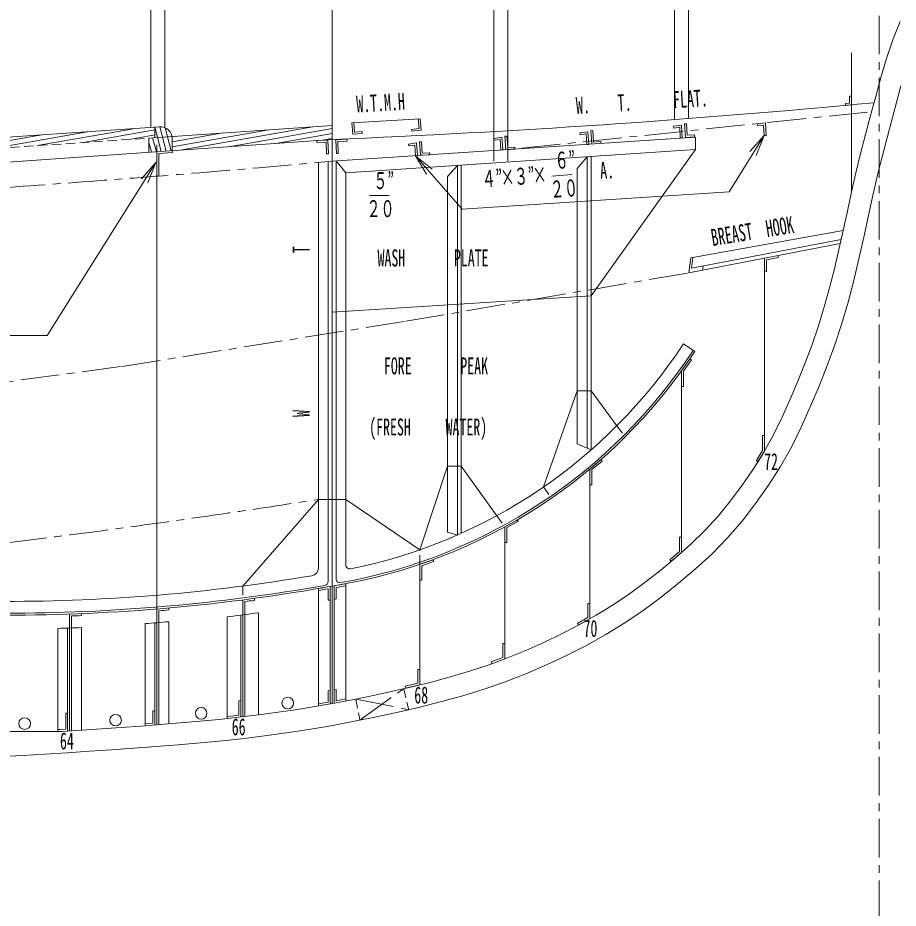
# Model space of a CAD drawing. Units: millimetres, scale not verified. Extents: x -28536 to 28536, y -20184 to 20184.
# Drawn here: x 15556 to 21257, y -245 to 5521 of the extents above; entities that cross this region are included whole.
import ezdxf
from ezdxf.enums import TextEntityAlignment as Align

# ---------------------------------------------------------------- set-up
doc = ezdxf.new("R2010")
doc.units = ezdxf.units.MM
doc.header["$LTSCALE"] = 50
doc.linetypes.add('CHAIN1', pattern=[8, 5, -1, 1, -1])
doc.linetypes.add('DASHED1', pattern=[1.8, 1.2, -0.6])
for name, color, linetype, lineweight in [('0-0_0', 3, 'Continuous', 18), ('0-1_芯', 4, 'CHAIN1', 18), ('0-2_寸法', 2, 'Continuous', 18)]:
    doc.layers.add(name, color=color, linetype=linetype, lineweight=lineweight)
doc.styles.add('ＭＳ ゴシック', font='')
doc.styles.get('ＭＳ ゴシック').set_extended_font_data('MS Gothic')

msp = doc.modelspace()

# ---------------------------------------------------------------- linework, layer by layer
at = {"layer": '0-0_0'}
for p, q in [((17591.45, 6747.6), (17591.45, 1080.35)), ((19808.83, 6756.26), (19808.83, 4861.32)), ((19898.54, 6766.84), (19898.54, 4868.09)), ((18638.6, 6696.57), (18638.6, 4591.68)), ((18728.32, 6703.91), (18728.32, 4591.68)), ((16417.62, 6438.77), (16417.62, 4810.23)), ((16507.34, 6446.12), (16507.34, 4808.98)), ((20954.85, 4393.72), (20954.85, 5294.64)), ((20915, 4966.05), (20916.16, 4953.4)), ((20942.15, 5013.97), (20954.85, 5013.97)), ((20954.85, 4956.95), (20916.16, 4953.4)), ((17718.53, 4840.85), (18160.66, 4866.85)), ((15334.66, 4736.66), (16474.31, 4814.08)), ((15682.1, 4692.71), (16305.38, 4802.61)), ((15979.53, 4712.91), (16443, 4794.64)), ((16403.28, 4741.7), (17591.45, 4822.42)), ((16443, 4811.96), (16443, 4744.4)), ((16485.24, 4655.21), (16443.23, 4811.97)), ((16517.5, 4657.46), (16475.51, 4814.16)), ((16549.77, 4659.72), (16510.08, 4807.85)), ((16555.68, 4685.54), (17169.28, 4793.74)), ((16619.82, 4664.61), (17466.71, 4813.94)), ((16922.76, 4685.79), (17591.45, 4803.7)), ((17731.19, 4841.96), (17736.59, 4779.85)), ((18107.32, 4785.66), (18105.97, 4798.29)), ((19267.13, 4789.33), (19279.8, 4790.17)), ((19267.13, 4789.33), (19272.85, 4702.69)), ((19801.64, 4819.43), (19803.31, 4806.84)), ((19842.06, 4811.98), (19803.31, 4806.84)), ((19845.9, 4743.58), (19842.06, 4811.98)), ((19873.13, 4832.95), (19885.81, 4833.78)), ((19885.81, 4833.78), (19890.69, 4759.81)), ((20346.85, 4821.21), (20345.18, 4833.8)), ((20385.6, 4826.34), (20346.85, 4821.21)), ((20389.44, 4757.94), (20385.6, 4826.34)), ((15304.43, 4572.66), (17591.45, 4732.53)), ((15368.89, 4701.96), (15710.51, 4762.2)), ((15384.66, 4672.5), (16007.94, 4782.4)), ((16276.97, 4733.12), (16443, 4762.4)), ((16403.28, 4741.7), (16403.28, 4649.48)), ((16452.97, 4652.95), (16428.73, 4743.43)), ((16554.76, 4749.86), (16574.4, 4753.33)), ((16555.68, 4717.78), (16871.84, 4773.53)), ((16555.68, 4738.06), (16555.68, 4660.13)), ((17225.7, 4706.97), (17591.45, 4771.46)), ((17528.64, 4728.14), (17591.45, 4739.22)), ((17688.08, 4721.22), (17687.53, 4733.91)), ((17736.59, 4779.85), (17785.39, 4784.09)), ((17786.49, 4771.44), (17785.39, 4784.09)), ((18638.9, 4739.74), (18640.57, 4727.15)), ((18710.4, 4753.25), (18723.07, 4754.08)), ((19195.64, 4775.82), (19197.3, 4763.23)), ((19845.9, 4743.58), (19858.58, 4744.29)), ((19890.69, 4759.81), (19937.13, 4762.88)), ((19937.13, 4762.88), (19937.97, 4750.21)), ((20402.12, 4758.65), (20389.44, 4757.94)), ((16420.7, 4650.7), (16403.28, 4715.73)), ((16456.67, 4697.26), (16456.67, 942.56)), ((17491.82, 4712.84), (17491.28, 4725.53)), ((17551.88, 4715.41), (17491.82, 4712.84)), ((17555.15, 4638.82), (17551.88, 4715.41)), ((17628.01, 4718.66), (17688.08, 4721.22)), ((17631.28, 4642.07), (17628.01, 4718.66)), ((18086.29, 4703.25), (18087.95, 4690.66)), ((18157.78, 4716.76), (18170.45, 4717.6)), ((18774.39, 4683.18), (18775.23, 4670.51)), ((19239.89, 4699.96), (19252.57, 4700.67)), ((19331.13, 4719.26), (19331.97, 4706.59)), ((17567.84, 4639.36), (17555.15, 4638.82)), ((17618.59, 4641.53), (17631.28, 4642.07)), ((17680.35, 4517.3), (19945.06, 4666.82)), ((18130.54, 4627.39), (18143.22, 4628.11)), ((18221.78, 4646.7), (18222.62, 4634.02)), ((18683.16, 4663.88), (18695.84, 4664.59)), ((19178.93, 4545.81), (19242.43, 4620.43)), ((19242.43, 4620.43), (19242.43, 2733.48)), ((19267.83, 4622.11), (19267.83, 2722.23)), ((17502.55, 4585.81), (17502.55, 1957.98)), ((17566.05, 4590), (17566.05, 1870.22)), ((17616.85, 4593.35), (17616.85, 1888)), ((17680.35, 4517.3), (17616.85, 4593.35)), ((18338.55, 4492.28), (18402.05, 4564.95)), ((18402.05, 4564.95), (18402.05, 2171.37)), ((18427.45, 4566.63), (18427.45, 2182.66)), ((17680.35, 4517.3), (17680.35, 1977.57)), ((19178.93, 4545.81), (19178.93, 2761.61)), ((16469.37, 4495.99), (16456.67, 4494.97)), ((18338.55, 4492.28), (18338.55, 2190.84)), ((19918.18, 3898.39), (20887.47, 4085.47)), ((20479.11, 3980.79), (20479.11, 3967.85)), ((19926.4, 3969.51), (19918.18, 3898.39)), ((20391.75, 3963.93), (20391.75, 2715.27)), ((20404.45, 3953.44), (20479.11, 3967.85)), ((20404.45, 3953.44), (20404.45, 3877.43)), ((19993.2, 3912.87), (19990.14, 3886.41)), ((20391.75, 3874.98), (20404.45, 3877.43)), ((19939.82, 3360.06), (19865.5, 3408.85)), ((19854, 3235.38), (19854, 2058.01)), ((20391.75, 2815.3), (20379.05, 2815.3)), ((19178.93, 2761.61), (19267.83, 2722.23)), ((20347.56, 2644.17), (20391.75, 2715.27)), ((19260, 2598.84), (19260, 1628.82)), ((17013.26, 1840.89), (17502.55, 2402.45)), ((18709.27, 2223.89), (18709.27, 1369.47)), ((18338.55, 2190.84), (18402.05, 2171.37)), ((19787.31, 2001.08), (19854, 2058.01)), ((18159.27, 1981.67), (18159.27, 1201.26)), ((17680.74, 1856.27), (17680.74, 1097.13)), ((17502.94, 1824.99), (17502.94, 1064.58)), ((17566.44, 1823.19), (17566.44, 1748.72)), ((17579.14, 1838.35), (17579.14, 1078.16)), ((17604.54, 1842.92), (17604.54, 1082.69)), ((17617.24, 1757.84), (17617.24, 1832.14)), ((17013.26, 1751.25), (17013.26, 994.3)), ((17025.96, 1740.09), (17025.96, 995.81)), ((17088.41, 1748.4), (17088.41, 1761.22)), ((16469.37, 1680.75), (16469.37, 943.53)), ((16532.87, 1686.19), (16532.87, 1698.94)), ((15891.34, 902.42), (15891.34, 1659.18)), ((15904.04, 1647.35), (15904.04, 903.24)), ((15967.54, 1649.76), (15967.54, 1662.46)), ((16911.61, 1641.72), (16911.61, 983.16)), ((17000.56, 1652.75), (17000.56, 992.78)), ((19179.2, 1598.36), (19247.3, 1636.29)), ((19185.38, 1587.26), (19260, 1628.82)), ((15815.14, 1566.91), (15815.14, 899.3)), ((15878.64, 901.59), (15878.64, 1568.85)), ((15967.54, 1572.13), (15967.54, 907.36)), ((16380.47, 1597.46), (16380.47, 936.76)), ((16443.97, 941.6), (16443.97, 1602.42)), ((16532.87, 1609.95), (16532.87, 948.6)), ((19179.2, 1598.36), (19185.38, 1587.26)), ((18607.8, 1331.81), (18727.39, 1376.2)), ((18621.25, 1350.35), (18696.57, 1378.3)), ((18621.25, 1350.35), (18625.67, 1338.45)), ((18064.32, 1191.67), (18146.57, 1211.28)), ((18064.32, 1191.67), (18067.19, 1179.29)), ((18067.19, 1179.29), (18159.27, 1201.26)), ((16987.86, 1098.49), (17000.56, 1100.01)), ((16987.86, 1004.06), (16987.86, 1098.49)), ((16431.27, 1032.11), (16443.97, 1033.63)), ((16431.27, 1032.11), (16431.27, 952.82)), ((16380.47, 948.95), (16431.27, 952.82)), ((-19158.76, 899.3), (15843.33, 899.3))]:
    msp.add_line(p, q, dxfattribs=at)
at = {"layer": '0-0_0', "color": 1, "linetype": 'DASHED1'}
for p, q in [((15417.86, 4674.76), (16403.28, 4741.7)), ((19434.24, 2878.21), (19489.87, 2808.12)), ((18959.93, 2482.56), (19010.39, 2409.37)), ((18657.22, 2296.58), (18709.27, 2223.71)), ((18159.27, 1981.67), (18159.27, 2075.71)), ((17013.26, 1840.89), (17013.26, 1751.25)), ((18055.46, 1176.49), (18087.01, 1040.46)), ((17743.72, 1109.22), (17771.43, 972.49))]:
    msp.add_line(p, q, dxfattribs=at)
at = {"layer": '0-0_0'}
for points in [[(21222.28, 5377.57), (21269.89, 5495.92)], [(18727.39, 1376.2), (18845.44, 1424.55), (18962, 1476.38), (19077.1, 1531.38), (19190.48, 1589.85), (19301.74, 1652.23), (19410.45, 1718.97), (19516.13, 1790.41), (19618.85, 1866.05), (19719.23, 1944.77), (19817.53, 2026.08), (19912.95, 2110.73), (20004.37, 2199.69), (20090.49, 2293.77), (20170.95, 2392.75), (20247.09, 2495.1), (20319.73, 2599.96), (20387.69, 2707.9), (20449.32, 2819.58), (20504.42, 2934.62), (20556.86, 3050.92), (20607.18, 3168.14), (20654.78, 3286.49), (20699.2, 3406.08), (20740.3, 3526.84), (20778.02, 3648.7), (20812.34, 3771.56), (20843.67, 3895.22), (20872.79, 4019.42), (20900.46, 4143.96), (20927.48, 4268.63), (20954.75, 4393.26), (20983.13, 4517.63), (21013.42, 4641.55), (21045.47, 4765.03), (21078.34, 4888.29), (21111.09, 5011.58), (21144.09, 5134.81), (21180.23, 5257.15), (21222.28, 5377.57)], [(19834.86, 1858.66), (19945.02, 1951.65), (20051.18, 2049.18), (20151.83, 2152.38), (20245.61, 2261.86), (20333.38, 2376.22), (20416.73, 2493.85), (20494.86, 2615.01), (20565.75, 2740.52), (20628.58, 2870.27), (20687.83, 3001.7), (20744.38, 3134.32), (20797.43, 3268.37), (20846.47, 3403.95), (20891.37, 3540.94), (20932.05, 3679.26), (20968.7, 3818.69), (21002.26, 3958.9), (21033.76, 4099.59), (21064.33, 4240.49), (21095.22, 4381.32), (21127.72, 4521.78), (21162.78, 4661.62), (21199.61, 4801.02), (21236.77, 4940.32), (21273.81, 5079.66)], [(20942.15, 5013.97), (20942.15, 4968.54), (20915, 4966.05)], [(18148.03, 4865.49), (18154.67, 4803.5), (18105.97, 4798.29)], [(18160.66, 4866.85), (18168.65, 4792.23), (18107.32, 4785.66)], [(17718.53, 4840.85), (17725.04, 4766.09), (17786.49, 4771.44)], [(19279.8, 4790.17), (19284.69, 4716.2), (19331.13, 4719.26)], [(19858.58, 4744.29), (19853.97, 4826.37), (19801.64, 4819.43)], [(19873.13, 4832.95), (19878.85, 4746.3), (19937.97, 4750.21)], [(20402.12, 4758.65), (20397.51, 4840.73), (20345.18, 4833.8)], [(17567.84, 4639.36), (17564.03, 4728.64), (17491.28, 4725.53)], [(17591.45, 4591.68), (19945.06, 4747.07), (19945.06, 4666.82)], [(17618.59, 4641.53), (17614.78, 4730.8), (17687.53, 4733.91)], [(18695.84, 4664.59), (18691.23, 4746.67), (18638.9, 4739.74)], [(18683.16, 4663.88), (18679.32, 4732.28), (18640.57, 4727.15)], [(18710.4, 4753.25), (18716.12, 4666.61), (18775.23, 4670.51)], [(18723.07, 4754.08), (18727.95, 4680.11), (18774.39, 4683.18)], [(19252.57, 4700.67), (19247.97, 4782.75), (19195.64, 4775.82)], [(19239.89, 4699.96), (19236.05, 4768.36), (19197.3, 4763.23)], [(18143.22, 4628.11), (18138.62, 4710.18), (18086.29, 4703.25)], [(18130.54, 4627.39), (18126.7, 4695.79), (18087.95, 4690.66)], [(18157.78, 4716.76), (18163.5, 4630.12), (18222.62, 4634.02)], [(18170.45, 4717.6), (18175.34, 4643.63), (18221.78, 4646.7)], [(16469.37, 4494.97), (16469.37, 4641.37), (16556.56, 4647.46), (16555.68, 4660.13)], [(17591.45, 3614.26), (19267.83, 3720.73), (19945.06, 4666.82)], [(20900.46, 4143.96), (19913.34, 3967.18), (19902.04, 3869.41), (20881.46, 4058.45)], [(19854, 3133.78), (19866.7, 3133.78), (19866.7, 3231.37), (19918.23, 3304.92), (19907.83, 3312.21), (19854, 3235.38)], [(19434.24, 2878.21), (19267.83, 3104.06), (19178.93, 3104.06), (18959.93, 2482.56)], [(20347.41, 2644.05), (20338.93, 2654.3), (20379.05, 2718.03), (20379.05, 2815.3)], [(19260, 2497.24), (19272.7, 2497.24), (19272.7, 2594.84), (19339.83, 2650.47), (19329.43, 2657.76), (19260, 2598.84)], [(18159.27, 2075.71), (18338.55, 2617.43), (18427.45, 2617.43), (18657.22, 2296.58)], [(17502.55, 2402.45), (17680.35, 2402.45), (18159.27, 2075.71)], [(18709.27, 2122.29), (18721.97, 2122.29), (18721.97, 2219.89), (18797.81, 2260.58), (18787.41, 2267.87), (18709.27, 2223.89)], [(19854, 2158.04), (19841.3, 2158.04), (19841.3, 2063.87), (19779.06, 2010.74), (19787.16, 2000.96)], [(18159.27, 1880.07), (18171.97, 1880.07), (18171.97, 1971.67), (18249.42, 2000.5), (18242.72, 2011.23), (18159.27, 1981.67)], [(15443.39, 736.74), (15587.37, 744.24), (15731.31, 752.47), (15875.21, 761.34), (16019.08, 770.8), (16162.91, 780.76), (16306.71, 791.16), (16450.48, 801.94), (16594.2, 813.33), (16737.85, 825.7), (16881.37, 839.42), (17024.71, 854.85), (17167.82, 872.38), (17310.61, 892.26), (17453.06, 914.47), (17595.15, 938.91), (17736.85, 965.48), (17878.16, 994.11), (18019.05, 1024.7), (18159.49, 1057.27), (18299.31, 1092.43), (18438.25, 1130.93), (18575.98, 1173.52), (18712.13, 1220.93), (18846.4, 1273.44), (18978.79, 1330.52), (19109.38, 1391.59), (19237.94, 1456.83), (19363.99, 1526.8), (19486.95, 1602.06), (19606.21, 1683.04), (19721.92, 1769.04), (19834.86, 1858.66)], [(19260, 1728.85), (19247.3, 1728.85), (19247.3, 1636.29)], [(16860.83, 977.75), (16987.68, 991.25), (17114.81, 1006.41), (17114.81, 1667.92)], [(18709.27, 1469.5), (18696.57, 1469.5), (18696.57, 1378.3)], [(17114.35, 1006.36), (17240.79, 1023.31), (17366.96, 1042.15), (17492.85, 1062.78), (17618.44, 1085.17), (17743.72, 1109.22), (17868.68, 1134.89), (17993.32, 1162.1), (18117.6, 1190.89), (18241.39, 1221.69), (18364.51, 1255.07), (18486.74, 1291.59), (18607.8, 1331.81)], [(18159.27, 1301.29), (18146.57, 1301.29), (18146.57, 1211.28)], [(17502.94, 1077.48), (17566.44, 1088.8), (17566.44, 1162.75), (17579.14, 1165.02)], [(17604.54, 1169.54), (17617.24, 1171.81), (17617.24, 1097.87), (17680.74, 1110.06)], [(15815.14, 911.18), (15830.22, 911.18), (15865.94, 913.49), (15865.94, 1017.2), (15878.64, 1018.03)], [(16911.61, 995.76), (16973.56, 1002.35), (16987.86, 1004.06)], [(15843.33, 899.3), (15970.64, 907.56), (16097.91, 916.24), (16225.16, 925.27), (16352.39, 934.62), (16479.59, 944.31), (16606.75, 954.55), (16733.84, 965.61), (16860.83, 977.75)]]:
    msp.add_lwpolyline(points, dxfattribs=at)
for centre in [(17303.88, 1083.07), (16743.3, 1016.86), (15600.23, 950.51), (16189.33, 972.83)]:
    msp.add_circle(centre, 37.64, dxfattribs=at)
for centre, radius, start, end in [((14827.65, 71469.98), 66794.65, 272.37144, 275.38845), ((16479.48, 4738.06), 76.2, 0, 93.88638), ((17044.29, 5261.17), 3374.96, 281.38949, 326.71242), ((17044.29, 5261.17), 3463.86, 279.30813, 326.71242), ((17044.29, 5261.17), 3451.16, 280.05241, 326.71242), ((17705.75, 1977.57), 25.4, 180, 281.38949), ((15482.71, 13576.17), 11834.67, 269.94993, 279.61903), ((17451.75, 1957.98), 50.8, 279.61903, 0), ((15482.71, 13576.17), 11910.86, 269.95005, 279.97087), ((17540.65, 1870.22), 25.4, 279.97087, 360), ((17044.68, 5261.23), 3463.86, 279.30151, 280.58117), ((17642.25, 1888), 25.4, 180, 280.05241), ((15482.71, 13576.17), 11923.57, 269.95006, 280.25055), ((15483.1, 13576.23), 11923.57, 279.75287, 280.12461), ((15483.1, 13576.23), 11936.26, 279.74239, 280.05181), ((17044.68, 5261.23), 3476.56, 279.47936, 280.54208), ((15482.71, 13576.17), 11936.26, 277.42864, 277.73103), ((15483.1, 13501.77), 11936.26, 280.05181, 280.11373), ((15483.1, 13501.77), 11936.26, 280.2376, 280.29955), ((15482.71, 13576.17), 11936.26, 274.74155, 275.04747), ((15482.71, 13563.47), 11923.57, 272.025, 272.33036), ((15488.52, 13480.06), 11923.57, 276.85461, 277.83914), ((15482.71, 13485.84), 11923.57, 271.5976, 272.33036), ((15482.71, 13487.18), 11923.57, 274.31808, 275.05286)]:
    msp.add_arc(centre, radius, start, end, dxfattribs=at)
at = {"layer": '0-1_芯'}
for p, q in [((21133.07, -7515.81), (21133.07, 10644.9)), ((21057.7, 4909.53), (18728.32, 4666.73)), ((17771.43, 972.49), (18055.46, 1176.49)), ((17743.72, 1109.22), (18087.01, 1040.46))]:
    msp.add_line(p, q, dxfattribs=at)
msp.add_lwpolyline([(1393.52, 2223.71), (3253.34, 2278.3), (5113.54, 2317.12), (6972.68, 2392.13), (8830.66, 2491.48), (10687.4, 2610.17), (12537.16, 2810.9), (14386.53, 3015.48), (16230.53, 3263.25), (18068.05, 3555.6), (19902.04, 3869.41)], dxfattribs=at)
for centre, radius, start, end in [((7930.1, 111257.54), 107102.51, 271.90429, 275.17549), ((8436.36, 60007.75), 58314.37, 270.27, 278.94411)]:
    msp.add_arc(centre, radius, start, end, dxfattribs=at)
at = {"layer": '0-2_寸法'}
for p, q in [((20389.44, 4757.94), (20161.71, 4394.01)), ((20389.44, 4757.94), (20295.69, 4653.96)), ((20389.44, 4757.94), (20336.91, 4628.17)), ((18130.54, 4627.39), (18432.41, 4281.78)), ((18130.54, 4627.39), (18239.55, 4539.55)), ((18130.54, 4627.39), (18202.93, 4507.56)), ((16449.92, 4582.72), (15747.04, 3462.56)), ((16449.92, 4582.72), (16356.05, 4478.86)), ((16449.92, 4582.72), (16397.23, 4453.02)), ((19014.49, 4496.02), (19142.41, 4505.16)), ((20161.71, 4394.01), (18432.41, 4281.78)), ((17832.47, 4370.98), (17960.71, 4370.98)), ((-2819.18, 3462.56), (15747.04, 3462.56))]:
    msp.add_line(p, q, dxfattribs=at)

# ---------------------------------------------------------------- texts
at = {"layer": '0-2_寸法', "style": 'ＭＳ ゴシック', "width": 0.6}
for s, rotation, p in [('W.T.M.H', 3.365, (17753.19, 4874.05)), ('W.\u3000\u3000T.\u3000\u3000\u3000FLAT.', 3.365, (19175.56, 4865.09)), ('６”', 4.085, (19038.57, 4507.78)), ('３”', 4.085, (18775.82, 4403.58)), (' A.', 3.955, (19286.96, 4440.25)), ('４”', 4.085, (18567.11, 4388.68)), ('×', 4.085, (18688.26, 4397.33)), ('×', 4.085, (18896.4, 4411.99)), ('２０', 4.085, (19009.36, 4320.88)), ('BREAST  HOOK', 9.267, (20060.23, 4009.38)), ('T', 90, (17477.86, 3996.81)), ('W', 90, (17477.86, 2935.94))]:
    msp.add_text(s, height=110, rotation=rotation, dxfattribs=at).set_placement(p, align=Align.BOTTOM_LEFT)
for s, p in [('５”', (17859.05, 4378.44)), ('２０', (17814.87, 4196.64)), ('WASH \u3000\u3000\u3000PLATE', (17885.22, 3877.71)), ('FORE \u3000\u3000\u3000PEAK', (17926.69, 3178.75)), ('(FRESH \u3000\u3000WATER)', (17831.31, 2782.87)), ('72', (20388.34, 2558.77)), ('70', (19219.1, 1478.87)), ('68', (18123.26, 1047.61)), ('66', (16941.15, 841.67)), ('64', (15828.89, 750.54))]:
    msp.add_text(s, height=110, dxfattribs=at).set_placement(p, align=Align.BOTTOM_LEFT)

doc.saveas('drawing.dxf')
